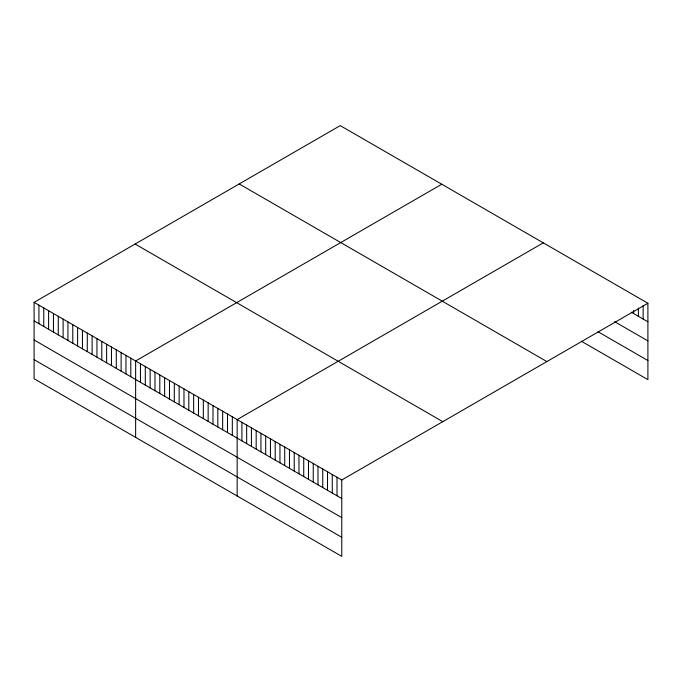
<?xml version="1.0" encoding="UTF-8"?>
<svg xmlns="http://www.w3.org/2000/svg" width="682" height="682" viewBox="0 0 682 682"><rect width="100%" height="100%" fill="white"/><g stroke="black" fill="none" stroke-linecap="round" stroke-linejoin="round"><path stroke-width="1.02" d="M34.1 302.356L341.767 479.992L341.767 556.384L34.1 378.757L34.1 302.356L340.233 125.616L647.9 303.243L647.9 379.644L581.328 341.205M441.766 184.234L135.633 360.974L135.633 437.375M543.29 242.852L237.157 419.592L237.157 495.993M341.767 479.992L647.9 303.243M631.259 312.185L647.9 321.793M614.618 321.665L647.9 340.881M597.978 331.725L647.9 360.548M239.212 183.944L546.879 361.571M135.121 244.037L442.788 421.664M34.1 320.907L341.767 498.533M34.1 339.994L341.767 517.629M34.1 359.661L341.767 537.297M643.143 305.655L643.143 319.048M638.386 308.059L638.386 316.303M633.638 310.463L633.638 313.558M337.01 477.247L337.01 495.788M332.262 474.502L332.262 493.043M327.505 471.756L327.505 490.298M322.748 469.011L322.748 487.553M317.991 466.266L317.991 484.808M313.243 463.521L313.243 482.063M308.486 460.776L308.486 479.318M303.729 458.031L303.729 476.573M298.972 455.286L298.972 473.828M294.215 452.541L294.215 471.083M289.466 449.796L289.466 468.338M284.709 447.051L284.709 465.593M279.952 444.306L279.952 462.848M275.196 441.561L275.196 460.103M270.447 438.816L270.447 457.358M265.69 436.062L265.69 454.613M260.933 433.317L260.933 451.868M256.176 430.572L256.176 449.123M251.428 427.827L251.428 446.378M246.671 425.082L246.671 443.632M241.914 422.337L241.914 440.887M232.323 416.804L232.323 435.355M227.49 414.017L227.49 432.558M222.656 411.22L222.656 429.771M217.822 408.433L217.822 426.975M212.989 405.637L212.989 424.187M208.155 402.849L208.155 421.391M203.321 400.053L203.321 418.603M198.479 397.265L198.479 415.815M193.645 394.477L193.645 413.019M188.812 391.681L188.812 410.232M183.978 388.893L183.978 407.435M179.144 386.097L179.144 404.648M174.311 383.31L174.311 401.851M169.477 380.513L169.477 399.064M164.635 377.726L164.635 396.276M159.801 374.938L159.801 393.48M154.967 372.142L154.967 390.692M150.134 369.354L150.134 387.896M145.3 366.558L145.3 385.108M140.466 363.77L140.466 382.312M130.799 358.186L130.799 376.737M125.957 355.399L125.957 373.941M121.123 352.603L121.123 371.153M116.29 349.815L116.29 368.357M111.456 347.019L111.456 365.569M106.622 344.231L106.622 362.773M101.789 341.435L101.789 359.985M96.955 338.647L96.955 357.197M92.121 335.859L92.121 354.401M87.279 333.063L87.279 351.614M82.445 330.276L82.445 348.817M77.612 327.479L77.612 346.03M72.778 324.692L72.778 343.234M67.944 321.895L67.944 340.446M63.111 319.108L63.111 337.658M58.277 316.32L58.277 334.862M53.443 313.524L53.443 332.074M48.601 310.736L48.601 329.278M43.767 307.94L43.767 326.49M38.934 305.152L38.934 323.694"/></g></svg>
